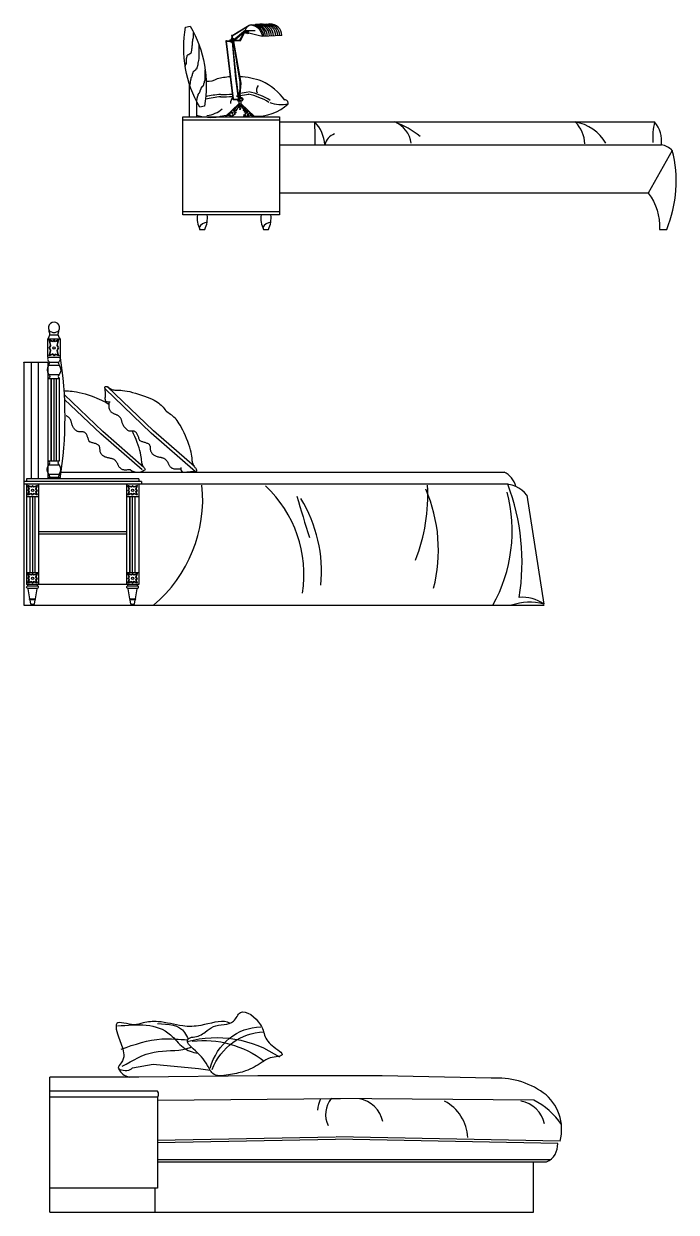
# Model space of a CAD drawing. Header units: inches. Extents: x 4.1 to 46.6, y 13.1 to 37.9.
# Drawn here: x 12.687 to 15.383, y 25.774 to 30.686 of the extents above; entities that cross this region are included whole.
import ezdxf

# ---------------------------------------------------------------- set-up
doc = ezdxf.new("R2010")
doc.units = ezdxf.units.IN
doc.header["$MEASUREMENT"] = 0
for name, color, linetype in [('02', 2, 'Continuous'), ('1', 1, 'Continuous'), ('4', 4, 'Continuous')]:
    doc.layers.add(name, color=color, linetype=linetype)

msp = doc.modelspace()

# ---------------------------------------------------------------- linework, layer by layer
at = {"layer": '02'}
for p, q in [((13.548, 30.637), (13.6182, 30.6796)), ((13.5484, 30.6362), (13.6168, 30.6788)), ((13.5513, 30.6153), (13.6028, 30.6579)), ((13.5515, 30.6146), (13.6027, 30.6572)), ((13.5516, 30.6181), (13.6034, 30.6608)), ((13.5779, 30.6153), (13.6028, 30.6579)), ((13.5829, 30.6153), (13.6028, 30.6579)), ((13.6427, 30.6572), (13.6027, 30.6572)), ((13.6219, 30.6814), (13.704, 30.686)), ((13.5221, 30.6138), (13.5513, 30.3746)), ((13.5232, 30.6137), (13.5519, 30.3752)), ((13.5236, 30.6139), (13.5389, 30.6132)), ((13.5237, 30.6142), (13.5387, 30.6135)), ((13.5238, 30.6154), (13.5382, 30.6167)), ((13.5238, 30.6153), (13.5382, 30.6165)), ((13.5239, 30.6145), (13.5384, 30.6142)), ((13.5463, 30.6349), (13.5456, 30.6221)), ((13.5465, 30.6349), (13.5459, 30.6221)), ((13.5469, 30.6349), (13.5466, 30.6223)), ((13.5475, 30.6348), (13.5488, 30.6228)), ((13.5477, 30.6348), (13.549, 30.6228)), ((13.548, 30.6112), (13.5617, 30.4594)), ((13.5485, 30.6114), (13.5644, 30.4571)), ((13.5829, 30.6153), (13.5513, 30.6153)), ((13.552, 30.6124), (13.5793, 30.4446)), ((13.5529, 30.6127), (13.5838, 30.4407)), ((13.5572, 30.6187), (13.5816, 30.6187)), ((13.7533, 30.6377), (13.6713, 30.6331)), ((13.5617, 30.4594), (13.5733, 30.3774)), ((13.5644, 30.4571), (13.5739, 30.3777)), ((13.5793, 30.4446), (13.5776, 30.3783)), ((13.5838, 30.4407), (13.5779, 30.3795)), ((13.5521, 30.3728), (13.57, 30.3719)), ((13.5527, 30.3743), (13.5527, 30.3742)), ((13.5528, 30.373), (13.57, 30.3722)), ((13.5536, 30.3733), (13.5701, 30.3729)), ((13.5538, 30.3744), (13.5716, 30.3761)), ((13.5538, 30.3742), (13.5715, 30.3759)), ((13.5773, 30.3555), (13.5773, 30.3659)), ((13.5775, 30.4001), (13.5808, 30.4006)), ((13.5778, 30.3999), (13.5811, 30.4004)), ((13.5779, 30.3974), (13.5812, 30.398)), ((13.5786, 30.3973), (13.5779, 30.3784)), ((13.5782, 30.3994), (13.5815, 30.3999)), ((13.5789, 30.3974), (13.5782, 30.3784)), ((13.5793, 30.3974), (13.5789, 30.3785)), ((13.58, 30.3976), (13.5816, 30.379)), ((13.5802, 30.3976), (13.5818, 30.379)), ((13.5846, 30.3555), (13.5846, 30.3674)), ((13.5757, 30.3555), (13.5854, 30.3555)), ((13.3435, 30.2892), (13.7435, 30.2892)), ((13.7435, 30.1853), (15.3219, 30.1853)), ((13.7435, 29.9082), (13.3435, 29.9082)), ((13.4128, 29.8362), (13.4345, 29.8362)), ((13.6777, 29.8362), (13.6977, 29.8362)), ((12.7867, 29.3085), (12.7867, 29.384)), ((12.7867, 29.384), (12.8367, 29.384)), ((12.7941, 29.3996), (12.8293, 29.3996)), ((12.8367, 29.384), (12.8367, 29.3085)), ((12.7167, 29.2868), (12.7167, 28.8044)), ((12.7467, 29.2868), (12.7467, 28.8044)), ((12.7867, 29.3085), (12.8367, 29.3085)), ((12.7938, 29.287), (12.8296, 29.287)), ((12.7904, 29.2744), (12.833, 29.2744)), ((12.7908, 29.236), (12.8326, 29.236)), ((12.7905, 29.2201), (12.8329, 29.2201)), ((12.7998, 28.8791), (12.7998, 29.2201)), ((12.8018, 28.8791), (12.8018, 29.2201)), ((12.8128, 28.8791), (12.8128, 29.2201)), ((12.8218, 28.8791), (12.8218, 29.2201)), ((12.8329, 29.2201), (12.8329, 28.8791)), ((12.7905, 28.8791), (12.8329, 28.8791)), ((12.7908, 28.8631), (12.8326, 28.8631)), ((12.7904, 28.8247), (12.833, 28.8247)), ((12.7938, 28.8121), (12.8296, 28.8121)), ((12.8413, 28.8324), (14.6715, 28.8324)), ((12.6982, 28.7324), (12.7482, 28.7324)), ((12.7132, 28.4185), (12.7132, 28.7324)), ((12.7242, 28.4185), (12.7242, 28.7324)), ((12.7332, 28.4185), (12.7332, 28.7324)), ((13.1117, 28.7324), (13.1617, 28.7324)), ((13.1247, 28.4185), (13.1247, 28.7324)), ((13.1267, 28.4185), (13.1267, 28.7324)), ((13.1357, 28.4185), (13.1357, 28.7324)), ((13.1467, 28.4185), (13.1467, 28.7324)), ((14.7658, 28.737), (14.8354, 28.2874)), ((12.7482, 28.5874), (13.1117, 28.5874)), ((12.7482, 28.5774), (13.1117, 28.5774)), ((12.6982, 28.4185), (12.7482, 28.4185)), ((13.1117, 28.4185), (13.1617, 28.4185)), ((12.7019, 28.3621), (12.7445, 28.3621)), ((12.7023, 28.3529), (12.7441, 28.3529)), ((13.1154, 28.3621), (13.158, 28.3621)), ((13.1158, 28.3529), (13.1576, 28.3529)), ((12.7116, 28.3091), (12.7348, 28.3091)), ((12.7116, 28.3061), (12.7348, 28.3061)), ((13.1251, 28.3091), (13.1483, 28.3091)), ((13.1251, 28.3061), (13.1483, 28.3061)), ((12.7153, 28.2875), (12.7311, 28.2875)), ((13.1288, 28.2875), (13.1446, 28.2875)), ((12.794, 25.7736), (12.794, 26.3312)), ((13.2399, 26.2486), (12.794, 26.2486)), ((13.2399, 25.9919), (14.8641, 25.9919)), ((14.7927, 25.7736), (14.7927, 25.9819))]:
    msp.add_line(p, q, dxfattribs=at)
for points in [[(13.6039, 30.65), (13.6026, 30.6504, -0.338972), (13.6219, 30.6814, -0.399625), (13.6713, 30.6331), (13.6165, 30.6469)], [(13.5581, 30.6187, 0.283898), (13.5542, 30.624), (13.5419, 30.6212)], [(13.5449, 30.6103), (13.5524, 30.6125, 0.10362), (13.556, 30.6146)], [(13.5401, 30.4667, 0.044338), (13.4856, 30.4577, -0.147404), (13.4408, 30.4472)], [(13.7662, 30.3697, 0.124597), (13.6704, 30.4486, 0.075087), (13.579, 30.4672, 0.075087)], [(13.5749, 30.3766, 0.083661), (13.5738, 30.3765, 0.685038), (13.5748, 30.3664, 0.685038)], [(13.576, 30.3656), (13.5901, 30.3685, 0.641064), (13.588, 30.3801), (13.5744, 30.3778)], [(13.5772, 30.3999, 0.083661), (13.5769, 30.3998, 0.685038), (13.577, 30.3973)], [(13.5773, 30.3971), (13.5809, 30.3977, 0.641064), (13.5806, 30.4007), (13.5771, 30.4002)], [(13.637, 30.3054, 0.223429), (13.7791, 30.3556, 0.471755), (13.7649, 30.3713)], [(13.5757, 30.3555), (13.5198, 30.3028, 0.414214), (13.519, 30.302), (13.519, 30.3012)], [(13.6405, 30.3012), (13.6405, 30.302, 0.414214), (13.6397, 30.3028), (13.5854, 30.3555)], [(13.4005, 30.3081, 0.117861), (13.493, 30.3018, -0.01814), (13.5225, 30.3086, -0.01814)], [(13.4127, 29.8389, 0.002963), (13.4128, 29.8362)], [(12.7904, 29.2744, -0.051557), (12.7938, 29.287)], [(12.833, 29.2744, 0.05136), (12.8296, 29.287)], [(12.7908, 29.2747, 0.373032), (12.7904, 29.2364, -0.477941), (12.7905, 29.2201)], [(12.8326, 29.2747, -0.347977), (12.833, 29.2364, 0.477941), (12.8329, 29.2201)], [(12.7908, 28.8244, -0.373032), (12.7904, 28.8627, 0.477941), (12.7905, 28.8791)], [(12.8326, 28.8244, 0.373032), (12.833, 28.8627, -0.477941), (12.8329, 28.8791)], [(12.7904, 28.8247, 0.051557), (12.7938, 28.8121)], [(12.833, 28.8247, -0.051557), (12.8296, 28.8121)]]:
    msp.add_lwpolyline(points, format="xyb", dxfattribs=at)
for points in [[(13.3541, 30.5062), (13.3542, 30.5063), (13.3551, 30.5119), (13.3569, 30.5175), (13.3588, 30.5221), (13.3588, 30.5314), (13.3597, 30.5352), (13.3597, 30.5435), (13.3607, 30.5445), (13.3607, 30.5482), (13.3616, 30.551), (13.3616, 30.5519), (13.3625, 30.5547), (13.3635, 30.5557), (13.3663, 30.5584), (13.37, 30.5594), (13.3709, 30.5603), (13.3737, 30.5612), (13.3747, 30.564), (13.3756, 30.565), (13.3793, 30.5678), (13.3802, 30.5715), (13.3802, 30.5724), (13.3812, 30.5752), (13.3812, 30.5827), (13.3821, 30.5864), (13.383, 30.592), (13.383, 30.5948), (13.384, 30.5985), (13.384, 30.6115), (13.3849, 30.6153), (13.3849, 30.6181), (13.3858, 30.619), (13.3858, 30.6218), (13.3868, 30.6227), (13.3868, 30.6264), (13.3877, 30.6274), (13.3877, 30.6479), (13.3886, 30.6479), (13.3886, 30.6497)], [(13.522, 30.6138), (13.5232, 30.6136)], [(13.5425, 30.6175), (13.545, 30.6145), (13.5446, 30.6142), (13.5422, 30.6172), (13.5425, 30.6175)], [(13.5463, 30.6349), (13.5477, 30.6348)], [(13.6074, 30.6525), (13.6111, 30.6513), (13.611, 30.6509), (13.6073, 30.6521), (13.6074, 30.6525)], [(13.611, 30.6461), (13.6165, 30.6469)], [(13.4101, 30.6019), (13.4101, 30.5408), (13.4091, 30.5352), (13.4073, 30.5277), (13.4063, 30.524), (13.4063, 30.5194), (13.4054, 30.5184), (13.4054, 30.5156), (13.4045, 30.5119), (13.4045, 30.511), (13.4035, 30.5082), (13.4035, 30.5073), (13.4026, 30.5045), (13.4026, 30.5035), (13.4017, 30.5026), (13.4017, 30.5017), (13.4008, 30.5017), (13.4008, 30.4989), (13.398, 30.4979), (13.397, 30.4952), (13.3961, 30.4942), (13.3952, 30.4942), (13.3952, 30.4933), (13.3942, 30.4933), (13.3933, 30.4924), (13.3924, 30.4914), (13.3914, 30.4914), (13.3905, 30.4905), (13.3896, 30.4896), (13.3886, 30.4886), (13.3877, 30.4877), (13.3868, 30.4877), (13.3868, 30.4868), (13.3858, 30.4858), (13.3849, 30.4821), (13.384, 30.4812), (13.384, 30.4803), (13.383, 30.4765), (13.3821, 30.4728), (13.3812, 30.4719), (13.3812, 30.47), (13.3802, 30.4672), (13.3793, 30.4663), (13.3793, 30.4644), (13.3784, 30.4635), (13.3775, 30.4626), (13.3775, 30.4598), (13.3765, 30.456), (13.3765, 30.4551), (13.3756, 30.4542), (13.3756, 30.4505), (13.3747, 30.4495), (13.3747, 30.4467), (13.3737, 30.4458), (13.3737, 30.4393), (13.3728, 30.4383), (13.3728, 30.4337), (13.372, 30.4337)], [(13.4024, 30.3624), (13.4024, 30.3727), (13.4033, 30.3727), (13.4033, 30.3792), (13.4042, 30.3792), (13.4042, 30.3801), (13.4052, 30.3801), (13.4052, 30.3848), (13.4061, 30.3848), (13.4061, 30.3885), (13.407, 30.3885), (13.407, 30.3922), (13.408, 30.3922), (13.408, 30.395), (13.4089, 30.395), (13.4089, 30.3969), (13.4098, 30.3969), (13.4098, 30.3978), (13.4108, 30.3978), (13.4108, 30.3997), (13.4117, 30.3997), (13.4126, 30.4006), (13.4126, 30.4015), (13.4136, 30.4025), (13.4145, 30.4034), (13.4154, 30.4071), (13.4154, 30.4081), (13.4164, 30.409), (13.4164, 30.4099), (13.4173, 30.4109), (13.4173, 30.4127), (13.4182, 30.4137), (13.4182, 30.4155), (13.4192, 30.4165), (13.4192, 30.4183), (13.4201, 30.4183), (13.4201, 30.4192), (13.421, 30.4202), (13.421, 30.422), (13.4219, 30.423), (13.4219, 30.4239), (13.4229, 30.4248), (13.4238, 30.4248), (13.4247, 30.4258), (13.4257, 30.4276), (13.4266, 30.4276), (13.4266, 30.4286), (13.4275, 30.4286), (13.4285, 30.4295), (13.4285, 30.4304), (13.4294, 30.4314), (13.4303, 30.4351), (13.4313, 30.436), (13.4313, 30.4397), (13.4322, 30.4397), (13.4322, 30.4425), (13.4331, 30.4425), (13.4331, 30.4444), (13.4341, 30.4444), (13.4341, 30.4481), (13.435, 30.449), (13.435, 30.4509), (13.4359, 30.4518), (13.4359, 30.4761), (13.4369, 30.4761), (13.4369, 30.4951)], [(13.5531, 30.3754), (13.5518, 30.3752)], [(13.5522, 30.3728), (13.5536, 30.3732)], [(13.5732, 30.3724), (13.577, 30.3711), (13.5768, 30.3706), (13.5731, 30.372), (13.5732, 30.3724)], [(12.7867, 29.384), (12.788, 29.3858), (12.789, 29.3874), (12.7898, 29.3888), (12.7904, 29.39), (12.7909, 29.391), (12.7913, 29.3919), (12.7916, 29.3927), (12.7919, 29.3935), (12.7922, 29.3942), (12.7925, 29.3949), (12.7928, 29.3957), (12.7931, 29.3964), (12.7934, 29.3971), (12.7936, 29.3978), (12.7939, 29.3986), (12.7941, 29.3993), (12.7942, 29.4001), (12.7943, 29.401), (12.7944, 29.4018), (12.7944, 29.4027), (12.7943, 29.4036), (12.7942, 29.4046), (12.7941, 29.4056), (12.7938, 29.4067), (12.7935, 29.4078), (12.7932, 29.4089), (12.7928, 29.4101), (12.7925, 29.4115), (12.7922, 29.4129), (12.7919, 29.4145), (12.7918, 29.4162), (12.7917, 29.4181)], [(12.7917, 29.3135), (12.7967, 29.3355), (12.7917, 29.346), (12.7967, 29.3569), (12.7917, 29.379)], [(12.8317, 29.379), (12.8167, 29.374), (12.8117, 29.379), (12.8067, 29.374), (12.7917, 29.379)], [(12.8286, 29.3758), (12.8162, 29.3717), (12.8117, 29.3761), (12.8073, 29.3717), (12.7949, 29.3758)], [(12.8317, 29.3135), (12.8267, 29.3355), (12.8317, 29.346), (12.8267, 29.3569), (12.8317, 29.379)], [(12.8367, 29.384), (12.8355, 29.3858), (12.8344, 29.3874), (12.8336, 29.3888), (12.833, 29.39), (12.8326, 29.391), (12.8322, 29.3919), (12.8319, 29.3927), (12.8316, 29.3935), (12.8313, 29.3942), (12.831, 29.3949), (12.8306, 29.3957), (12.8303, 29.3964), (12.8301, 29.3971), (12.8298, 29.3978), (12.8296, 29.3986), (12.8294, 29.3993), (12.8292, 29.4001), (12.8291, 29.401), (12.829, 29.4018), (12.829, 29.4027), (12.8291, 29.4036), (12.8292, 29.4046), (12.8294, 29.4056), (12.8296, 29.4067), (12.8299, 29.4078), (12.8302, 29.4089), (12.8306, 29.4101), (12.8309, 29.4115), (12.8312, 29.4129), (12.8315, 29.4145), (12.8317, 29.4162), (12.8317, 29.4181)], [(12.7949, 29.3166), (12.799, 29.3361), (12.7945, 29.346), (12.799, 29.3564), (12.7949, 29.3758)], [(12.8286, 29.3166), (12.8244, 29.3361), (12.8289, 29.346), (12.8244, 29.3564), (12.8286, 29.3758)], [(12.8317, 29.3135), (12.8167, 29.3185), (12.8117, 29.3135), (12.8067, 29.3185), (12.7917, 29.3135)], [(12.8286, 29.3166), (12.817, 29.3208), (12.8117, 29.3163), (12.8072, 29.3211), (12.7949, 29.3166)], [(12.8326, 29.236), (12.8326, 29.2361)], [(13.0439, 29.122), (13.0366, 29.1218), (13.0312, 29.1229), (13.0274, 29.1249), (13.0251, 29.1278), (13.0239, 29.1313), (13.0235, 29.1353), (13.0235, 29.1394), (13.0238, 29.1436), (13.024, 29.1476), (13.0242, 29.1515), (13.0242, 29.1552), (13.0242, 29.1586), (13.0241, 29.1619), (13.0239, 29.165), (13.0237, 29.168), (13.0234, 29.1707), (13.0231, 29.1732), (13.0228, 29.1756), (13.0225, 29.1777), (13.0223, 29.1797), (13.0222, 29.1814), (13.0222, 29.1829), (13.0224, 29.1842), (13.0229, 29.1853), (13.0235, 29.1862), (13.0244, 29.1868), (13.0255, 29.1871), (13.0268, 29.1872), (13.0283, 29.187), (13.03, 29.1866), (13.0319, 29.1858), (13.034, 29.1847), (13.0362, 29.1833), (13.0386, 29.1817), (13.0412, 29.1799), (13.0441, 29.1782), (13.0472, 29.1764), (13.0507, 29.1748), (13.0545, 29.1735), (13.0587, 29.1725), (13.0633, 29.1719), (13.0684, 29.1716), (13.074, 29.1715), (13.0804, 29.1713), (13.0875, 29.171), (13.0954, 29.1705), (13.1042, 29.1694), (13.1141, 29.1678), (13.125, 29.1655), (13.1367, 29.1625), (13.1489, 29.159), (13.1613, 29.1552), (13.1737, 29.151), (13.1857, 29.1467), (13.1971, 29.1423), (13.2075, 29.138), (13.2169, 29.1338), (13.2251, 29.1297), (13.2324, 29.1257), (13.2388, 29.1218), (13.2445, 29.1178), (13.2496, 29.1138), (13.2542, 29.1096), (13.2585, 29.1053), (13.2625, 29.1008), (13.2664, 29.0962), (13.2702, 29.0915), (13.274, 29.0867), (13.2785, 29.0825)], [(13.3921, 28.8553), (13.2224, 29.0032), (13.0313, 29.186)], [(12.8536, 29.1689), (12.8543, 29.1688), (12.8594, 29.1685), (12.8651, 29.1683), (12.8714, 29.1682), (12.8785, 29.1679), (12.8865, 29.1673), (12.8953, 29.1662), (12.9052, 29.1646), (12.916, 29.1623), (12.9277, 29.1593), (12.9399, 29.1559), (12.9524, 29.152), (12.9647, 29.1478), (12.9768, 29.1435), (12.9882, 29.1391), (12.9986, 29.1348), (13.0079, 29.1306), (13.0162, 29.1265), (13.0234, 29.1226), (13.0299, 29.1186), (13.0356, 29.1146), (13.0393, 29.1117)], [(13.1831, 28.8521), (13.0134, 29.0001), (12.8547, 29.152)], [(13.1756, 28.8417), (13.0047, 28.9907), (12.8556, 29.1333)], [(13.3965, 28.8344), (13.2136, 28.9938), (13.0227, 29.1766)], [(13.0998, 29.0218), (13.0984, 29.0248), (13.0971, 29.0279), (13.096, 29.031), (13.0949, 29.0341), (13.094, 29.0371), (13.0932, 29.0399), (13.0925, 29.0425), (13.0918, 29.0449), (13.0911, 29.0472), (13.0904, 29.0493), (13.0896, 29.0513), (13.0888, 29.0532), (13.0877, 29.055), (13.0865, 29.0568), (13.0851, 29.0585), (13.0836, 29.0602), (13.0818, 29.0618), (13.0799, 29.0634), (13.078, 29.0648), (13.0759, 29.0662), (13.0738, 29.0675), (13.0717, 29.0686), (13.0696, 29.0696), (13.0675, 29.0705), (13.0654, 29.0713), (13.0632, 29.0721), (13.0611, 29.0729), (13.059, 29.0739), (13.0569, 29.0749), (13.0548, 29.076), (13.0527, 29.0774), (13.0506, 29.0789), (13.0485, 29.0807), (13.0466, 29.0827), (13.0449, 29.0849), (13.0433, 29.0875), (13.042, 29.0903), (13.041, 29.0934), (13.0403, 29.0968), (13.0398, 29.1005), (13.0395, 29.1042), (13.0394, 29.108), (13.0393, 29.1118), (13.0392, 29.1153), (13.0391, 29.1186), (13.0389, 29.1215)], [(13.3356, 28.8516), (13.336, 28.8442), (13.3374, 28.8389), (13.3397, 28.8354), (13.3428, 28.8333), (13.3464, 28.8323), (13.3503, 28.8322), (13.3545, 28.8326), (13.3586, 28.8331), (13.3626, 28.8337), (13.3665, 28.8341), (13.3701, 28.8344), (13.3736, 28.8346), (13.3769, 28.8348), (13.38, 28.8348), (13.3829, 28.8348), (13.3857, 28.8348), (13.3882, 28.8347), (13.3906, 28.8345), (13.3928, 28.8344), (13.3947, 28.8344), (13.3965, 28.8344), (13.398, 28.8345), (13.3993, 28.8348), (13.4003, 28.8353), (13.4011, 28.836), (13.4016, 28.837), (13.4019, 28.8381), (13.4019, 28.8394), (13.4016, 28.8409), (13.401, 28.8426), (13.4001, 28.8444), (13.3989, 28.8464), (13.3973, 28.8485), (13.3955, 28.8507), (13.3936, 28.8532), (13.3916, 28.8559), (13.3896, 28.859), (13.3878, 28.8623), (13.3861, 28.866), (13.3848, 28.8701), (13.3839, 28.8746), (13.3832, 28.8797), (13.3827, 28.8853), (13.382, 28.8916), (13.3812, 28.8987), (13.38, 28.9065), (13.3783, 28.9153), (13.3759, 28.925), (13.3728, 28.9357), (13.369, 28.9471), (13.3646, 28.959), (13.3598, 28.9711), (13.3547, 28.9831), (13.3495, 28.9948), (13.3443, 29.0058), (13.3392, 29.0159), (13.3343, 29.0249), (13.3296, 29.0328), (13.3251, 29.0397), (13.3207, 29.0459), (13.3163, 29.0512), (13.3119, 29.056), (13.3074, 29.0603), (13.3028, 29.0643), (13.298, 29.0679), (13.2931, 29.0715), (13.2881, 29.0749), (13.283, 29.0784), (13.2785, 29.0825)], [(12.9587, 28.9587), (12.9573, 28.9607), (12.9561, 28.9632), (12.9549, 28.966), (12.9538, 28.969), (12.9527, 28.9721), (12.9516, 28.9752), (12.9505, 28.9784), (12.9493, 28.9814), (12.9481, 28.9843), (12.9468, 28.987), (12.9455, 28.9894), (12.944, 28.9916), (12.9424, 28.9935), (12.9407, 28.9951), (12.9388, 28.9965), (12.9368, 28.9975), (12.9347, 28.9982), (12.9325, 28.9987), (12.9301, 28.9989), (12.9275, 28.9989), (12.9249, 28.9989), (12.9222, 28.9988), (12.9195, 28.9989), (12.9168, 28.9991), (12.914, 28.9995), (12.9112, 29.0002), (12.9085, 29.0012), (12.9059, 29.0025), (12.9033, 29.0041), (12.9008, 29.0059), (12.8985, 29.008), (12.8963, 29.0103), (12.8943, 29.0129), (12.8925, 29.0156), (12.8909, 29.0186), (12.8895, 29.0216), (12.8882, 29.0247), (12.887, 29.0279), (12.886, 29.0309), (12.8851, 29.0339), (12.8843, 29.0367), (12.8836, 29.0393), (12.8829, 29.0417), (12.8822, 29.044), (12.8815, 29.0461), (12.8807, 29.0481), (12.8798, 29.05), (12.8788, 29.0518), (12.8776, 29.0536), (12.8762, 29.0553), (12.8746, 29.057), (12.8729, 29.0586), (12.871, 29.0602), (12.8691, 29.0617), (12.867, 29.063), (12.8649, 29.0643), (12.8628, 29.0654), (12.8619, 29.0658)], [(13.1676, 28.9619), (13.1663, 28.9639), (13.165, 28.9664), (13.1638, 28.9691), (13.1627, 28.9721), (13.1616, 28.9752), (13.1605, 28.9784), (13.1594, 28.9816), (13.1582, 28.9846), (13.157, 28.9875), (13.1558, 28.9902), (13.1544, 28.9926), (13.1529, 28.9948), (13.1513, 28.9967), (13.1496, 28.9983), (13.1477, 28.9996), (13.1458, 29.0007), (13.1436, 29.0014), (13.1414, 29.0018), (13.139, 29.002), (13.1365, 29.0021), (13.1338, 29.002), (13.1312, 29.002), (13.1284, 29.002), (13.1257, 29.0022), (13.1229, 29.0026), (13.1202, 29.0033), (13.1174, 29.0044), (13.1148, 29.0057), (13.0998, 29.0218)], [(13.1893, 28.8441), (13.1884, 28.8453), (13.1866, 28.8476), (13.1847, 28.8501), (13.1827, 28.8528), (13.1807, 28.8558), (13.1788, 28.8591), (13.1772, 28.8628), (13.1759, 28.8669), (13.175, 28.8714), (13.1743, 28.8765), (13.1737, 28.8821), (13.1731, 28.8885), (13.1723, 28.8955), (13.1711, 28.9034), (13.1694, 28.9121), (13.167, 28.9218), (13.1639, 28.9325), (13.1601, 28.9439), (13.1557, 28.9558), (13.1509, 28.9679), (13.1458, 28.98), (13.1406, 28.9916), (13.1356, 29.0021)], [(12.955, 28.9615), (12.9556, 28.961), (12.9575, 28.9597), (12.9598, 28.9585), (12.9624, 28.9574), (12.9652, 28.9564), (12.9683, 28.9555), (12.9714, 28.9546), (12.9747, 28.9538), (12.9779, 28.9529), (12.9811, 28.952), (12.984, 28.951), (12.9868, 28.95), (12.9893, 28.9488), (12.9916, 28.9475), (12.9936, 28.946), (12.9953, 28.9444), (12.9968, 28.9427), (12.998, 28.9408), (12.9989, 28.9387), (12.9995, 28.9365), (12.9999, 28.9341), (13.0001, 28.9316), (13.0003, 28.929), (13.0004, 28.9263), (13.0007, 28.9236), (13.0011, 28.9209), (13.0017, 28.9182), (13.0026, 28.9155), (13.0038, 28.9128), (13.0053, 28.9103), (13.0071, 28.9078), (13.0091, 28.9055), (13.0113, 28.9033), (13.0138, 28.9013), (13.0165, 28.8995), (13.0194, 28.898), (13.0225, 28.8966), (13.0256, 28.8954), (13.0288, 28.8943), (13.032, 28.8934), (13.0352, 28.8926), (13.0382, 28.892), (13.0411, 28.8914), (13.0437, 28.8908), (13.0462, 28.8903), (13.0485, 28.8898), (13.0507, 28.8893), (13.0527, 28.8886), (13.0547, 28.8879), (13.0566, 28.887), (13.0584, 28.886), (13.0602, 28.8847), (13.062, 28.8833), (13.0638, 28.8816), (13.0655, 28.8799), (13.0671, 28.878), (13.0686, 28.8761), (13.07, 28.8741), (13.0713, 28.8721), (13.0725, 28.87), (13.0735, 28.868), (13.0745, 28.866), (13.0755, 28.8639), (13.0765, 28.8619), (13.0775, 28.8598), (13.0787, 28.8578), (13.08, 28.8558), (13.0815, 28.8537), (13.0832, 28.8518), (13.0851, 28.8499), (13.0873, 28.8481), (13.0896, 28.8466), (13.0923, 28.8452), (13.0952, 28.8441), (13.0984, 28.8433), (13.1018, 28.8428), (13.1055, 28.8427), (13.1093, 28.8427), (13.1131, 28.8428), (13.1168, 28.843), (13.1203, 28.8432), (13.1236, 28.8434), (13.1266, 28.8434)], [(13.164, 28.9647), (13.1645, 28.9642), (13.1665, 28.9628), (13.1687, 28.9616), (13.1713, 28.9606), (13.1741, 28.9596), (13.1772, 28.9587), (13.1804, 28.9578), (13.1836, 28.957), (13.1868, 28.9561), (13.19, 28.9552), (13.193, 28.9542), (13.1957, 28.9531), (13.1982, 28.9519), (13.2005, 28.9506), (13.2025, 28.9492), (13.2043, 28.9476), (13.2057, 28.9459), (13.2069, 28.944), (13.2078, 28.9419), (13.2084, 28.9397), (13.2088, 28.9373), (13.209, 28.9348), (13.2092, 28.9322), (13.2093, 28.9295), (13.2096, 28.9268), (13.21, 28.9241), (13.2106, 28.9213), (13.2115, 28.9186), (13.2127, 28.916), (13.2142, 28.9134), (13.216, 28.911), (13.218, 28.9087), (13.2203, 28.9065), (13.2227, 28.9045), (13.2254, 28.9027), (13.2283, 28.9011), (13.2314, 28.8997), (13.2345, 28.8985), (13.2377, 28.8975), (13.2409, 28.8966), (13.2441, 28.8958), (13.2471, 28.8951), (13.25, 28.8945), (13.2526, 28.894), (13.2551, 28.8935), (13.2574, 28.893), (13.2596, 28.8924), (13.2616, 28.8918), (13.2636, 28.8911), (13.2655, 28.8902), (13.2673, 28.8891), (13.2692, 28.8879), (13.271, 28.8864), (13.2727, 28.8848), (13.2744, 28.8831), (13.276, 28.8812), (13.2775, 28.8793), (13.2789, 28.8773), (13.2802, 28.8752), (13.2814, 28.8732), (13.2824, 28.8712), (13.2834, 28.8691), (13.2844, 28.8671), (13.2854, 28.865), (13.2864, 28.863), (13.2876, 28.861), (13.2889, 28.8589), (13.2904, 28.8569), (13.2921, 28.8549), (13.294, 28.8531), (13.2962, 28.8513), (13.2986, 28.8497), (13.3012, 28.8484), (13.3041, 28.8473), (13.3073, 28.8465), (13.3108, 28.846), (13.3144, 28.8458), (13.3182, 28.8458), (13.322, 28.846), (13.3257, 28.8462), (13.3293, 28.8464), (13.3325, 28.8465), (13.3355, 28.8466)], [(12.8326, 28.8631), (12.8326, 28.863)], [(12.7032, 28.7374), (12.7082, 28.7524), (12.7032, 28.7574), (12.7082, 28.7624), (12.7032, 28.7774)], [(12.7432, 28.7774), (12.7282, 28.7724), (12.7232, 28.7774), (12.7182, 28.7724), (12.7032, 28.7774)], [(12.7432, 28.7374), (12.7282, 28.7424), (12.7232, 28.7374), (12.7182, 28.7424), (12.7032, 28.7374)], [(12.7063, 28.7405), (12.7105, 28.7529), (12.706, 28.7574), (12.7105, 28.7618), (12.7063, 28.7742)], [(12.74, 28.7742), (12.7276, 28.7701), (12.7232, 28.7745), (12.7187, 28.7701), (12.7063, 28.7742)], [(12.74, 28.7405), (12.7276, 28.7447), (12.7232, 28.7402), (12.7187, 28.7447), (12.7063, 28.7405)], [(12.74, 28.7405), (12.7359, 28.7529), (12.7404, 28.7574), (12.7359, 28.7618), (12.74, 28.7742)], [(12.7432, 28.7374), (12.7382, 28.7524), (12.7432, 28.7574), (12.7382, 28.7624), (12.7432, 28.7774)], [(13.1167, 28.7374), (13.1217, 28.7524), (13.1167, 28.7574), (13.1217, 28.7624), (13.1167, 28.7774)], [(13.1567, 28.7774), (13.1417, 28.7724), (13.1367, 28.7774), (13.1317, 28.7724), (13.1167, 28.7774)], [(13.1567, 28.7374), (13.1417, 28.7424), (13.1367, 28.7374), (13.1317, 28.7424), (13.1167, 28.7374)], [(13.1199, 28.7405), (13.124, 28.7529), (13.1195, 28.7574), (13.124, 28.7618), (13.1199, 28.7742)], [(13.1536, 28.7742), (13.1412, 28.7701), (13.1367, 28.7745), (13.1323, 28.7701), (13.1199, 28.7742)], [(13.1536, 28.7405), (13.1412, 28.7447), (13.1367, 28.7402), (13.1323, 28.7447), (13.1199, 28.7405)], [(13.1536, 28.7405), (13.1494, 28.7529), (13.1539, 28.7574), (13.1494, 28.7618), (13.1536, 28.7742)], [(13.1567, 28.7374), (13.1517, 28.7524), (13.1567, 28.7574), (13.1517, 28.7624), (13.1567, 28.7774)], [(12.7432, 28.4135), (12.7282, 28.4085), (12.7232, 28.4135), (12.7182, 28.4085), (12.7032, 28.4135)], [(12.7032, 28.3735), (12.7082, 28.3885), (12.7032, 28.3935), (12.7082, 28.3985), (12.7032, 28.4135)], [(12.7063, 28.3767), (12.7105, 28.3891), (12.706, 28.3935), (12.7105, 28.398), (12.7063, 28.4104)], [(12.74, 28.4104), (12.7276, 28.4062), (12.7232, 28.4107), (12.7187, 28.4062), (12.7063, 28.4104)], [(12.74, 28.3767), (12.7359, 28.3891), (12.7404, 28.3935), (12.7359, 28.398), (12.74, 28.4104)], [(12.7432, 28.3735), (12.7382, 28.3885), (12.7432, 28.3935), (12.7382, 28.3985), (12.7432, 28.4135)], [(13.1167, 28.3735), (13.1217, 28.3885), (13.1167, 28.3935), (13.1217, 28.3985), (13.1167, 28.4135)], [(13.1567, 28.4135), (13.1417, 28.4085), (13.1367, 28.4135), (13.1317, 28.4085), (13.1167, 28.4135)], [(13.1199, 28.3767), (13.124, 28.3891), (13.1195, 28.3935), (13.124, 28.398), (13.1199, 28.4104)], [(13.1536, 28.4104), (13.1412, 28.4062), (13.1367, 28.4107), (13.1323, 28.4062), (13.1199, 28.4104)], [(13.1536, 28.3767), (13.1494, 28.3891), (13.1539, 28.3935), (13.1494, 28.398), (13.1536, 28.4104)], [(13.1567, 28.3735), (13.1517, 28.3885), (13.1567, 28.3935), (13.1517, 28.3985), (13.1567, 28.4135)], [(12.7432, 28.3735), (12.7282, 28.3785), (12.7232, 28.3735), (12.7182, 28.3785), (12.7032, 28.3735)], [(12.74, 28.3767), (12.7276, 28.3808), (12.7232, 28.3763), (12.7187, 28.3808), (12.7063, 28.3767)], [(13.1567, 28.3735), (13.1417, 28.3785), (13.1367, 28.3735), (13.1317, 28.3785), (13.1167, 28.3735)], [(13.1536, 28.3767), (13.1412, 28.3808), (13.1367, 28.3763), (13.1323, 28.3808), (13.1199, 28.3767)], [(13.1362, 26.3707), (13.2217, 26.3856), (13.4095, 26.3671), (13.4567, 26.3606)], [(14.619, 26.3276), (14.1683, 26.3377), (13.6536, 26.3377), (13.1629, 26.3317), (12.7945, 26.3317), (12.794, 26.3312)], [(13.2399, 26.2372), (13.9954, 26.2433)], [(14.794, 26.2366), (13.9569, 26.2433)], [(13.2399, 26.0712), (13.9751, 26.0856)], [(13.2399, 26.0614), (13.9753, 26.0756)], [(14.8932, 26.0579), (13.977, 26.0756)]]:
    msp.add_lwpolyline(points, dxfattribs=at)
for points in [[(13.5218, 30.6138, 0.130303), (13.5221, 30.6138, 0.331854), (13.5228, 30.6156, 0.328319), (13.5223, 30.6159, 0.500332)], [(13.5462, 30.635, 0.130303), (13.5465, 30.6349, 0.331854), (13.5472, 30.6369, 0.328319), (13.5467, 30.6372, 0.500332)], [(13.552, 30.3728, 0.130303), (13.5524, 30.3729, 0.331854), (13.5523, 30.375, 0.328319), (13.5516, 30.3751, 0.500332)], [(13.5751, 30.3656, 0.130303), (13.577, 30.3659, 0.576801), (13.577, 30.3771, 0.264517), (13.5735, 30.3775, 0.710752)], [(13.577, 30.3971, 0.130303), (13.5775, 30.3971, 0.576801), (13.5777, 30.4, 0.264517), (13.5768, 30.4001, 0.710752)]]:
    msp.add_lwpolyline(points, format="xyb", close=True, dxfattribs=at)
for centre, radius in [((13.6093, 30.6515), 0.00565), ((13.5435, 30.6158), 0.00565), ((12.8117, 29.346), 0.00454), ((12.7232, 28.7574), 0.00454), ((13.1367, 28.7574), 0.00454), ((12.7232, 28.3935), 0.00454), ((13.1367, 28.3935), 0.00454)]:
    msp.add_circle(centre, radius, dxfattribs=at)
for centre, radius, start, end in [((13.6284, 30.6312), 0.0501, 2.62, 89.1762), ((13.6354, 30.6331), 0.0501, 0.9228, 81.157), ((13.6524, 30.6331), 0.0501, 2.0096, 97.716), ((13.643, 30.6331), 0.0501, 1.4059, 83.743), ((13.6609, 30.6335), 0.0501, 2.0154, 97.6411), ((13.6693, 30.634), 0.0501, 2.0212, 97.5649), ((13.6788, 30.6345), 0.0501, 2.0446, 89.8396), ((13.6872, 30.6345), 0.0501, 2.6306, 89.1762), ((13.6952, 30.6359), 0.0501, 1.5315, 84.5393), ((13.7032, 30.6359), 0.0501, 2.0446, 89.1762), ((13.5225, 30.6148), 0.00141, 300.6413, 40.8102), ((13.5458, 30.6362), 0.00105, 300.7534, 96.6474), ((13.5558, 30.6162), 0.00454, 146.492, 201.5266), ((13.5657, 30.6168), 0.00275, 324.8716, 43.8406), ((13.6795, 30.4121), 0.0311, 141.8486, 203.2325), ((13.5314, 29.9894), 0.3959, 94.4237, 103.6768), ((13.5314, 29.9894), 0.4057, 94.4237, 103.1785), ((13.5048, 30.9725), 0.5884, 269.5712, 274.3996), ((13.5048, 30.9725), 0.5786, 269.5712, 274.3558), ((13.5904, 30.3537), 0.0496, 143.8256, 177.3514), ((13.5524, 30.3741), 0.00146, 324.571, 61.0928), ((13.568, 30.379), 0.00793, 47.5431, 107.8683), ((13.5683, 30.378), 0.00822, 45.6214, 105.6239), ((13.5718, 30.371), 0.00538, 317.0855, 61.4366), ((13.5048, 30.9725), 0.5884, 277.4426, 280.9344), ((13.5048, 30.9725), 0.5786, 277.6123, 280.9344), ((13.567, 30.151), 0.2484, 57.6744, 78.9535), ((13.567, 30.151), 0.2582, 57.6744, 78.9535), ((13.7488, 30.486), 0.1339, 250.0666, 283.0972), ((13.4276, 30.4294), 0.1241, 277.542, 309.9334), ((13.7828, 30.1766), 0.1484, 3.5443, 44.2346), ((12.6884, 30.2093), 1.2028, 358.8801, 3.375), ((14.0828, 29.9197), 0.3856, 51.1586, 69.1463), ((14.177, 30.1767), 0.112, 7.9131, 67.3602), ((14.9344, 30.0996), 0.1832, 30.3408, 80.0939), ((14.8697, 30.1845), 0.1357, 1.9043, 44.8247), ((15.6122, 30.2103), 0.3263, 167.6533, 182.7628), ((13.991, 30.1726), 0.0615, 109.2631, 167.6798), ((13.4501, 29.8191), 0.0466, 97.2386, 147.0434), ((13.7133, 29.8191), 0.0466, 97.2386, 147.0434), ((12.8118, 29.4297), 0.0232, 329.1422, 210.1426), ((12.8117, 29.4386), 0.0286, 225.6826, 314.3174), ((12.7995, 29.2999), 0.0141, 142.6054, 246.3057), ((12.8239, 29.2999), 0.0141, 293.6943, 37.3946), ((13.1575, 28.8813), 0.049, 230.7919, 310.5001), ((12.7995, 28.7992), 0.0141, 113.6943, 158.5219), ((12.8239, 28.7992), 0.0141, 21.4781, 66.3057), ((14.6393, 28.7569), 0.082, 11.6462, 66.8979), ((12.8529, 28.7202), 0.5733, 310.2155, 5.815), ((13.346, 28.4105), 0.4986, 350.9989, 47.1439), ((13.6216, 28.7373), 0.7348, 338.6031, 3.2), ((13.7666, 28.5103), 0.6338, 345.5873, 23.4086), ((14.0732, 28.5897), 0.6319, 330.8957, 14.7477), ((14.6733, 28.6676), 0.1156, 36.8969, 95.862), ((13.8488, 28.4612), 0.8973, 350.6263, 20.9721), ((18.463, 30.0718), 4.8365, 196.067, 198.1848), ((13.3426, 28.4225), 0.5744, 354.282, 31.5896), ((14.7464, 28.1608), 0.1548, 54.8864, 94.5352), ((14.7772, 28.0601), 0.2346, 75.6343, 108.661), ((13.1337, 26.3913), 0.06, 203.9673, 258.7826), ((14.642, 25.9961), 0.3323, 54.7334, 93.9717), ((14.0738, 26.1704), 0.1756, 155.8677, 171.9067), ((14.0414, 26.1772), 0.1072, 141.9958, 205.049), ((14.0537, 26.1256), 0.1185, 10.8539, 80.3183), ((14.34, 26.0722), 0.1822, 3.0445, 62.011), ((14.7217, 26.1163), 0.1185, 10.8539, 80.3183), ((14.6707, 25.9809), 0.2839, 33.0225, 64.2552), ((14.7209, 26.1161), 0.1888, 345.0821, 53.2635)]:
    msp.add_arc(centre, radius, start, end, dxfattribs=at)
at = {"layer": '02', "extrusion": (0, 0, -1)}
for centre, major_axis, start_param, end_param in [((13.6671, 26.299), (0, 0.2404), 5.006215, 6.281069), ((13.4834, 25.9471), (0, 0.5482), 6.039149, 6.830446), ((13.4298, 25.9989), (0, 0.4847), 6.177098, 6.886355), ((13.6833, 26.257), (0, 0.2618), 5.131382, 6.259636)]:
    msp.add_ellipse(centre, major_axis=major_axis, ratio=0.913043, start_param=start_param, end_param=end_param, dxfattribs=at)
at = {"layer": '02'}
for points, knots in [([(13.6097, 30.6462), (13.6101, 30.6463), (13.6105, 30.6465), (13.6113, 30.6468), (13.6119, 30.6473), (13.6126, 30.6484), (13.6128, 30.649), (13.6132, 30.6504), (13.6133, 30.6511), (13.6131, 30.6527), (13.6128, 30.6535), (13.6123, 30.6544), (13.6118, 30.655), (13.611, 30.6557), (13.6106, 30.656), (13.6098, 30.6563), (13.6096, 30.6563), (13.6093, 30.6563), (13.6093, 30.6563), (13.6092, 30.6563), (13.6092, 30.6563)], [3.294068, 3.294068, 3.294068, 3.294068, 3.647859, 3.647859, 4.043866, 4.043866, 4.439873, 4.439873, 4.83588, 4.83588, 5.231886, 5.231886, 5.627893, 5.627893, 6.0239, 6.0239, 6.283185, 6.283185, 6.283185, 6.295262, 6.295262, 6.295262, 6.295262]), ([(13.5436, 30.6106), (13.544, 30.6106), (13.5444, 30.6108), (13.5453, 30.611), (13.5459, 30.6115), (13.5466, 30.6126), (13.5469, 30.6132), (13.5474, 30.6145), (13.5475, 30.6153), (13.5474, 30.6168), (13.5471, 30.6176), (13.5466, 30.6186), (13.5462, 30.6191), (13.5454, 30.62), (13.545, 30.6203), (13.5443, 30.6206), (13.544, 30.6206), (13.5437, 30.6206), (13.5437, 30.6206), (13.5437, 30.6206), (13.5437, 30.6206)], [3.294068, 3.294068, 3.294068, 3.294068, 3.647859, 3.647859, 4.043866, 4.043866, 4.439873, 4.439873, 4.83588, 4.83588, 5.231886, 5.231886, 5.627893, 5.627893, 6.0239, 6.0239, 6.283185, 6.283185, 6.283185, 6.295262, 6.295262, 6.295262, 6.295262]), ([(13.5748, 30.3664), (13.5752, 30.3665), (13.5756, 30.3666), (13.5765, 30.3669), (13.5771, 30.3674), (13.5778, 30.3685), (13.5781, 30.3691), (13.5786, 30.3704), (13.5788, 30.3712), (13.5786, 30.3728), (13.5783, 30.3735), (13.5779, 30.3746), (13.5774, 30.3751), (13.5766, 30.376), (13.5762, 30.3763), (13.5755, 30.3766), (13.5752, 30.3766), (13.5749, 30.3766), (13.5749, 30.3766), (13.5749, 30.3766), (13.5749, 30.3766)], [3.294068, 3.294068, 3.294068, 3.294068, 3.647859, 3.647859, 4.043866, 4.043866, 4.439873, 4.439873, 4.83588, 4.83588, 5.231886, 5.231886, 5.627893, 5.627893, 6.0239, 6.0239, 6.283185, 6.283185, 6.283185, 6.295262, 6.295262, 6.295262, 6.295262]), ([(13.577, 30.3973), (13.5771, 30.3973), (13.5772, 30.3973), (13.5774, 30.3974), (13.5776, 30.3975), (13.5778, 30.3978), (13.5779, 30.3979), (13.578, 30.3982), (13.5781, 30.3984), (13.578, 30.3988), (13.578, 30.399), (13.5779, 30.3993), (13.5778, 30.3994), (13.5776, 30.3997), (13.5775, 30.3997), (13.5773, 30.3998), (13.5772, 30.3999), (13.5772, 30.3999), (13.5772, 30.3999), (13.5772, 30.3999), (13.5772, 30.3999)], [3.294068, 3.294068, 3.294068, 3.294068, 3.647859, 3.647859, 4.043866, 4.043866, 4.439873, 4.439873, 4.83588, 4.83588, 5.231886, 5.231886, 5.627893, 5.627893, 6.0239, 6.0239, 6.283185, 6.283185, 6.283185, 6.295262, 6.295262, 6.295262, 6.295262]), ([(13.3869, 26.4975), (13.3786, 26.4974), (13.3496, 26.4833), (13.4052, 26.4329), (13.4403, 26.3981), (13.4686, 26.33), (13.5434, 26.3425), (13.6087, 26.3559), (13.6636, 26.3865), (13.7022, 26.4159), (13.7723, 26.4184), (13.7197, 26.4562), (13.6798, 26.488), (13.6768, 26.5552), (13.5821, 26.6296), (13.5563, 26.5425), (13.4773, 26.5539), (13.4354, 26.5147), (13.4053, 26.4979), (13.3869, 26.4975)], [0, 0, 0, 0, 24.745627, 75.53113, 176.834759, 229.445206, 297.566138, 361.662638, 441.698298, 481.716035, 534.169181, 562.460227, 638.682249, 709.509726, 812.632561, 863.699451, 951.062791, 994.681159, 1049.588657, 1049.588657, 1049.588657, 1049.588657]), ([(13.5389, 26.5549), (13.5357, 26.5564), (13.5012, 26.5703), (13.43, 26.5422), (13.3336, 26.5394), (13.2567, 26.5657), (13.186, 26.5596), (13.1353, 26.5405), (13.0613, 26.5732), (13.0732, 26.5044), (13.0943, 26.46), (13.1077, 26.4046), (13.0617, 26.3632), (13.1205, 26.3543), (13.1335, 26.3679), (13.1362, 26.3707)], [41.997199, 41.997199, 41.997199, 41.997199, 53.322207, 163.7317, 238.657078, 342.212916, 403.809039, 441.815006, 512.687737, 552.567554, 632.213292, 712.031983, 739.473979, 789.446245, 802.465943, 802.465943, 802.465943, 802.465943]), ([(13.0738, 26.5436), (13.1554, 26.5505), (13.2627, 26.5595), (13.3408, 26.4486), (13.3842, 26.4351), (13.4067, 26.4305)], [0, 0, 0, 0, 211.530635, 277.96176, 342.095342, 342.095342, 342.095342, 342.095342]), ([(13.2396, 26.5534), (13.2841, 26.5515), (13.3398, 26.5492), (13.3616, 26.4982), (13.3662, 26.4886)], [0, 0, 0, 0, 111.373868, 139.052761, 139.052761, 139.052761, 139.052761]), ([(13.0895, 26.4479), (13.145, 26.4672), (13.2349, 26.4984), (13.3289, 26.4874), (13.3646, 26.4864)], [0, 0, 0, 0, 164.078276, 265.973695, 265.973695, 265.973695, 265.973695]), ([(13.0939, 26.3768), (13.1368, 26.4018), (13.2201, 26.4504), (13.3244, 26.4373), (13.3729, 26.4543), (13.3789, 26.4567)], [0, 0, 0, 0, 135.888954, 264.546281, 283.136958, 283.136958, 283.136958, 283.136958])]:
    msp.add_open_spline(points, degree=3, knots=knots, dxfattribs=at)
for p in [(13.5474, 30.6217), (13.5498, 30.6123), (13.551, 30.6129), (13.5512, 30.6226), (13.554, 30.6233), (13.5543, 30.6137), (13.5567, 30.6209), (13.5793, 30.3774), (13.5795, 30.3678), (13.5805, 30.3788), (13.5809, 30.3678), (13.5812, 30.3683), (13.5813, 30.3767), (13.5841, 30.3784), (13.5858, 30.3793), (13.5871, 30.3765), (13.5888, 30.3695), (13.5913, 30.3776), (13.5916, 30.3724), (13.532, 30.3106), (13.5346, 30.3145), (13.5373, 30.3145), (13.542, 30.318), (13.5471, 30.3205), (13.5484, 30.3173), (13.5498, 30.3131), (13.5512, 30.3187), (13.5533, 30.3268), (13.5546, 30.3318), (13.5577, 30.3231), (13.5588, 30.3119), (13.5591, 30.3165), (13.5595, 30.3256), (13.5596, 30.3343), (13.5596, 30.333), (13.5601, 30.3385), (13.5609, 30.3355), (13.5628, 30.3188), (13.5646, 30.3406), (13.5646, 30.328), (13.5658, 30.3425), (13.5659, 30.3305), (13.5683, 30.3345), (13.5696, 30.3471), (13.5732, 30.3394), (13.5742, 30.3513), (13.5749, 30.3434), (13.5772, 30.3481), (13.5787, 30.3554), (13.5787, 30.3532), (13.5797, 30.333), (13.5803, 30.3399), (13.5807, 30.3359), (13.581, 30.333), (13.5816, 30.3484), (13.5827, 30.3442), (13.5872, 30.344), (13.5876, 30.3497), (13.589, 30.338), (13.5892, 30.342), (13.5914, 30.3442), (13.5921, 30.3425), (13.5947, 30.3285), (13.5949, 30.3343), (13.5982, 30.3399), (13.5984, 30.3219), (13.5987, 30.3288), (13.5999, 30.3343), (13.6014, 30.3342), (13.6022, 30.3271), (13.6032, 30.3152), (13.6035, 30.3302), (13.6042, 30.3214), (13.6077, 30.3176), (13.6087, 30.3255), (13.6097, 30.3214), (13.612, 30.3187), (13.612, 30.3173), (13.6148, 30.3242), (13.6161, 30.3118), (13.6202, 30.3163), (13.6244, 30.3104), (13.5249, 30.3043), (13.5289, 30.3081), (13.5301, 30.3087), (13.5346, 30.3076), (13.5378, 30.3073), (13.5387, 30.309), (13.5418, 30.306), (13.5498, 30.3048), (13.5531, 30.3082), (13.5968, 30.3035), (13.5973, 30.3092), (13.6013, 30.3076), (13.6036, 30.3028), (13.6101, 30.3051), (13.6109, 30.3036), (13.612, 30.309), (13.6175, 30.3048), (13.6244, 30.3076), (13.6286, 30.3091), (13.6286, 30.3062), (13.6314, 30.306)]:
    msp.add_point(p, dxfattribs=at)
at = {"layer": '1'}
for p, q in [((12.6867, 28.2824), (14.8372, 28.2824)), ((12.794, 25.7736), (14.7927, 25.7736))]:
    msp.add_line(p, q, dxfattribs=at)
at = {"layer": '4'}
for p, q in [((13.3705, 30.4385), (13.3705, 30.3012)), ((13.4005, 30.3654), (13.4005, 30.3012)), ((13.3435, 30.3012), (13.7435, 30.3012)), ((13.3435, 29.8962), (13.3435, 30.3012)), ((13.7435, 30.3012), (13.7435, 29.8962)), ((13.7435, 30.2801), (15.2935, 30.2801)), ((13.7435, 29.8962), (13.3435, 29.8962)), ((12.6867, 29.2863), (12.6872, 29.2868)), ((12.6867, 29.2863), (12.6867, 28.2824)), ((12.6872, 29.2868), (12.7867, 29.2868)), ((12.7867, 29.2868), (12.7867, 28.8044)), ((13.1732, 28.7944), (12.6867, 28.7944)), ((12.6982, 28.8044), (12.6982, 28.7944)), ((13.1617, 28.8044), (12.6982, 28.8044)), ((13.1617, 28.8044), (13.1617, 28.7944)), ((13.1732, 28.7944), (13.1732, 28.7824)), ((14.6867, 28.7824), (12.6867, 28.7824)), ((12.6982, 28.7824), (12.6982, 28.3685)), ((12.7482, 28.7824), (12.7482, 28.3685)), ((13.1117, 28.7824), (13.1117, 28.3685)), ((13.1617, 28.7824), (13.1617, 28.3685)), ((13.1617, 28.3685), (12.6982, 28.3685)), ((13.2399, 26.2736), (12.794, 26.2736)), ((13.2399, 26.2486), (13.2399, 25.8736)), ((13.2399, 25.9819), (14.8477, 25.9819)), ((13.2399, 25.8736), (12.794, 25.8736)), ((13.2279, 25.8736), (13.2279, 25.7736))]:
    msp.add_line(p, q, dxfattribs=at)
msp.add_lwpolyline([(13.4137, 30.3412, -0.17849), (13.3553, 30.6722), (13.375, 30.6757, -0.17849), (13.4334, 30.3447)], format="xyb", close=True, dxfattribs=at)
for points in [[(15.3669, 30.1627), (15.2678, 29.9862, -0.17219), (15.3138, 29.8362), (15.3438, 29.8362, 0.162523), (15.3669, 30.1627, 0.161236), (15.3219, 30.1853, 0.161236)], [(12.72, 28.2842, 0.232795), (12.7153, 28.2875), (12.7125, 28.305, 0.212587), (12.7116, 28.3061, -0.575394), (12.7116, 28.3091), (12.7048, 28.3497, 0.18269), (12.7023, 28.3529, -0.785888), (12.7019, 28.3621, 0.416662), (12.702, 28.3685)], [(12.7264, 28.2842, -0.232795), (12.7311, 28.2875), (12.7339, 28.305, -0.212587), (12.7348, 28.3061, 0.575394), (12.7348, 28.3091), (12.7416, 28.3497, -0.246726), (12.7441, 28.3529, 0.785888), (12.7445, 28.3621, -0.416662), (12.7444, 28.3685)], [(13.1335, 28.2842, 0.232795), (13.1288, 28.2875), (13.126, 28.305, 0.212587), (13.1251, 28.3061, -0.575394), (13.1251, 28.3091), (13.1183, 28.3497, 0.18269), (13.1158, 28.3529, -0.785888), (13.1154, 28.3621, 0.416662), (13.1155, 28.3685)], [(13.1399, 28.2842, -0.232795), (13.1446, 28.2875), (13.1474, 28.305, -0.212587), (13.1483, 28.3061, 0.575394), (13.1483, 28.3091), (13.1551, 28.3497, -0.246726), (13.1576, 28.3529, 0.785888), (13.158, 28.3621, -0.416662), (13.1579, 28.3685)]]:
    msp.add_lwpolyline(points, format="xyb", dxfattribs=at)
for points in [[(15.2678, 29.9862), (13.7435, 29.9862)], [(14.9034, 26.0675), (13.9772, 26.0856)]]:
    msp.add_lwpolyline(points, dxfattribs=at)
for centre, radius, start, end in [((15.1988, 30.2), 0.1241, 353.2313, 40.2408), ((13.5019, 29.8816), 0.0985, 171.4719, 207.4528), ((13.3471, 29.8816), 0.0985, 332.5472, 8.5281), ((13.7651, 29.8816), 0.0985, 171.4719, 207.4528), ((13.6103, 29.8816), 0.0985, 332.5472, 8.5281), ((11.2428, 29.0595), 1.6145, 350.9068, 9.1643), ((12.7232, 28.286), 0.00359, 208.1083, 331.8917), ((13.1367, 28.286), 0.00359, 208.1083, 331.8917), ((13.2231, 26.2611), 0.021, 323.3696, 36.6304), ((14.8159, 26.0525), 0.0775, 294.2305, 4.0243)]:
    msp.add_arc(centre, radius, start, end, dxfattribs=at)

doc.saveas('drawing.dxf')
